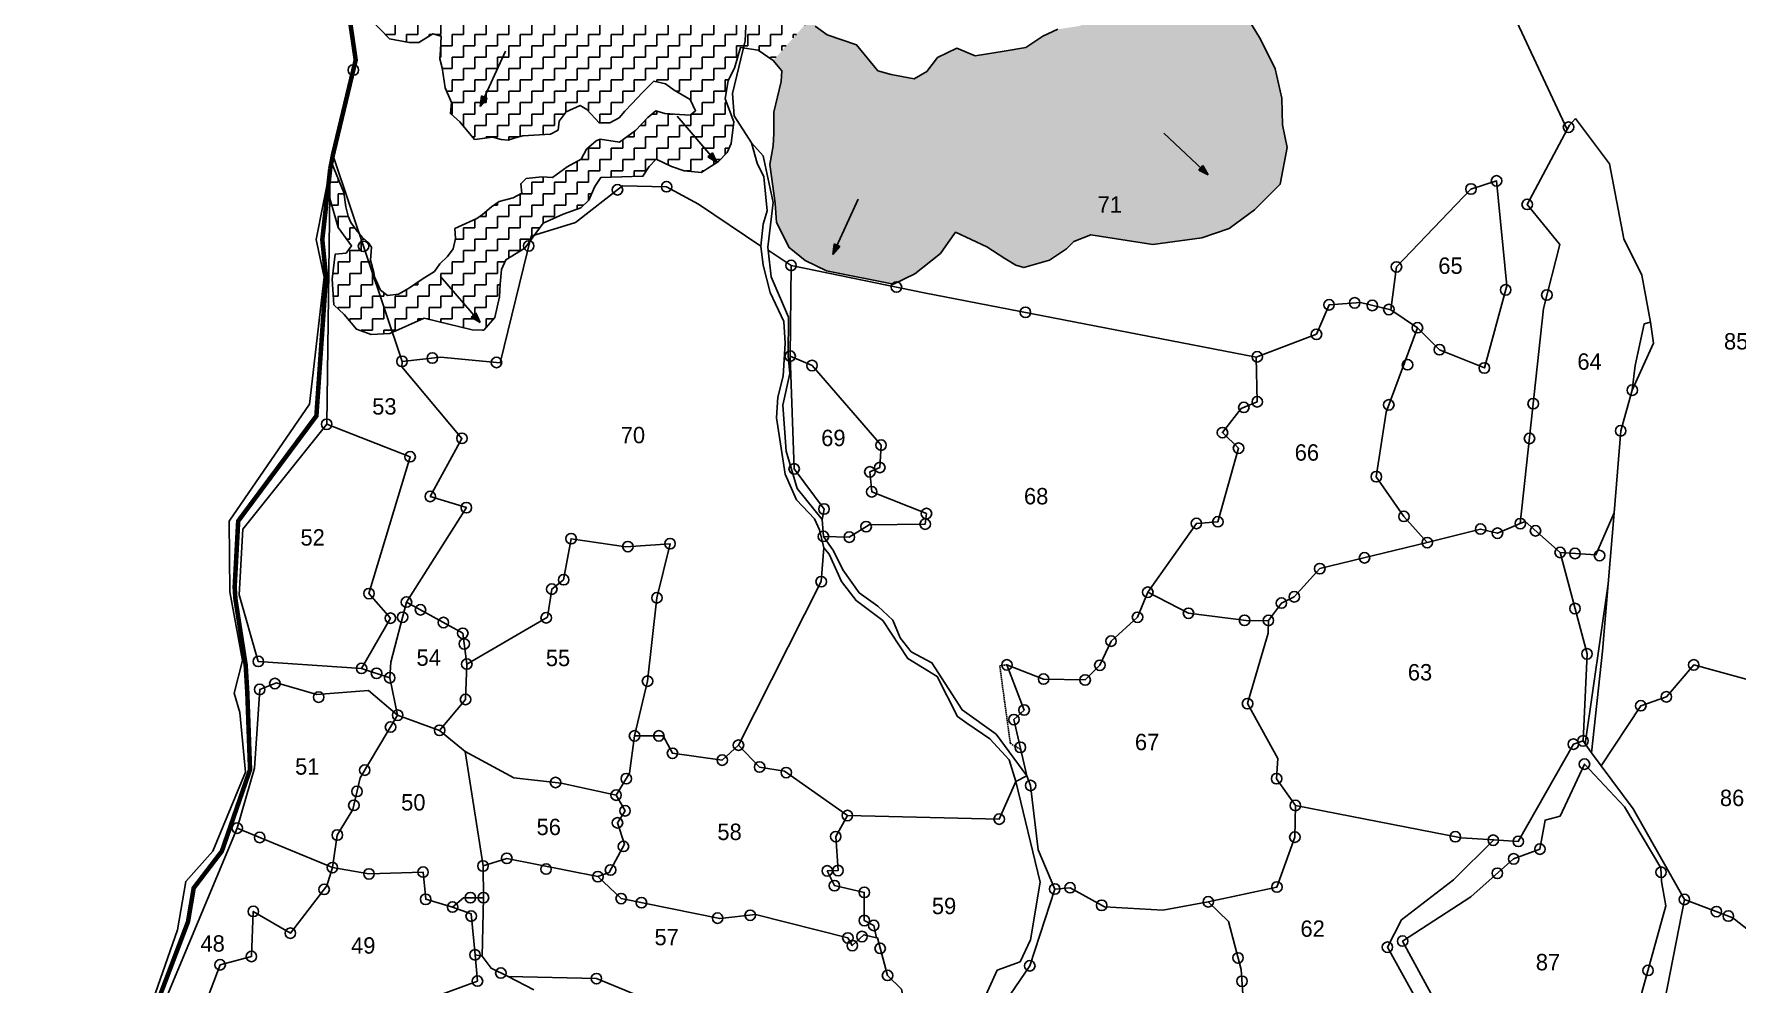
# Model space of a CAD drawing. Header units: metres. Extents: x 280377 to 281891, y 2088435 to 2091353.
# Drawn here: x 280380 to 281322, y 2089836 to 2090361 of the extents above; entities that cross this region are included whole.
import ezdxf
from ezdxf.enums import TextEntityAlignment as Align

# ---------------------------------------------------------------- set-up
doc = ezdxf.new("R2010")
doc.units = ezdxf.units.M
doc.header["$LTSCALE"] = 0.3
doc.header["$MEASUREMENT"] = 0
doc.linetypes.add('DASHDOT', pattern=[1, 0.5, -0.25, 0, -0.25])
doc.linetypes.add('DASHED', pattern=[0.75, 0.5, -0.25])
for name, color, linetype in [('LINE_WATER', 4, 'Continuous'), ('OFF', 1, 'Continuous'), ('POLY_HATCH', 12, 'Continuous'), ('POLY_PARCEL', 6, 'Continuous'), ('POLY_ROAD', 30, 'Continuous'), ('POLY_SUBPARCEL', 6, 'DASHED'), ('POLY_WATER', 4, 'Continuous'), ('SYM_ARROW', 1, 'Continuous'), ('SYM_STONE', 1, 'Continuous'), ('TEXT_PARCEL', 7, 'Continuous'), ('V_BOUND_LINE', 7, 'Continuous'), ('V_BOUND_STREAM_LINE', 7, 'DASHDOT')]:
    doc.layers.add(name, color=color, linetype=linetype)
doc.styles.add('TEXT_MAP', font='KRDEV050.TTF')
pattern_1 = [(0, (0, 0), (1.25, 1.25), [1.25, -1.25]), (90, (1.25, 0), (-1.25, 1.25), [1.25, -1.25])]

# ---------------------------------------------------------------- blocks, each defined once
blk = doc.blocks.new('STONE')
blk.add_circle((0, 0), 0.851)
blk = doc.blocks.new('ARROWASPECT')
h = blk.add_hatch(color=256)
h.paths.add_polyline_path([(2.85, -2.85), (3.72, -1.98), (0, 0)])
h.paths.add_polyline_path([(0, 0), (1.98, -3.72), (2.85, -2.85)])
for points in [[(0, 0), (17.15, -17.15)], [(0, 0), (1.98, -3.72)], [(0, 0), (3.72, -1.98)], [(3.72, -1.98), (1.98, -3.72)]]:
    blk.add_lwpolyline(points)
blk = doc.blocks.new('UY')
at = {"layer": 'POLY_HATCH'}
h = blk.add_hatch(dxfattribs=at)
h.set_pattern_fill('ZIGZAG', color=256, scale=10, style=0)
h.set_pattern_definition(pattern_1)
h.paths.add_polyline_path([(149.33, 435.2), (147.6, 432.86), (145.54, 432.1), (144.09, 431.06), (143.68, 429.82), (143.68, 428.1), (143.4, 425.76), (143.19, 424.38), (141.47, 421.49), (138.57, 420.18), (138.36, 417.86), (137.26, 414.76), (136.37, 412.77), (134.71, 411.59), (132.92, 410.91), (132.02, 409.39), (132.57, 408.7), (132.78, 408.29), (133.13, 407.19), (133.06, 406.01), (132.71, 405.26), (131.68, 404.57), (130.64, 404.22), (130.64, 401.95), (131.33, 394.03), (131.26, 392.03), (129.61, 391.34), (127.24, 390.97), (125.58, 390.21), (123.72, 388.97), (121.31, 388.56), (118.14, 388.07), (116.14, 388.9), (114, 387.87), (112.83, 386.35), (111.45, 385.53), (108.9, 386.01), (107.45, 386.42), (105.11, 389.25), (101.87, 390.35), (100.56, 391.31), (100.22, 392.35), (95.96, 387.56), (96.9, 386.42), (96.83, 385.22), (96.03, 381.87), (96.03, 379.53), (95.96, 378.19), (95.56, 376.12), (96.17, 371.88), (96.31, 369.74), (97.71, 367), (99.45, 365.59), (101.81, 364.46), (109.17, 362.99), (111.51, 364.13), (114.32, 366.34), (115.19, 367.54), (115.99, 368.68), (119.41, 367.07), (121.41, 365.8), (122.62, 365.07), (123.49, 364.8), (126.3, 365.6), (128.17, 366.87), (128.98, 367.67), (130.85, 368.41), (137.67, 367.34), (143.03, 368.08), (146.04, 369.08), (148.85, 371.15), (151.66, 373.96), (152.44, 377.99), (151.91, 380.47), (151.84, 383.41), (151.1, 386.62), (149.5, 389.9), (148.16, 392.04), (148.02, 394.13), (153.77, 394.26), (157.86, 396.4), (160.4, 397.68), (161.27, 401.35), (162.14, 403.76), (160, 407.64), (157.19, 411.72), (157.72, 412.19), (162.67, 409.85), (164.88, 410.11), (170.45, 411.76), (172.32, 413.63), (174.26, 416.71), (174.93, 420.12), (174.93, 422.73), (174.73, 423.86), (173.73, 426.4), (172.92, 428.54), (171.99, 429.61), (169.51, 431.89), (167.71, 433.96), (170.92, 434.76), (174.66, 430.42), (179.08, 431.29), (182.24, 434.4), (182.91, 437.41), (183.31, 439.42), (183.11, 441.09), (182.04, 444.1), (179.7, 446.78), (177.69, 450.12), (175.35, 452.06), (173.21, 453.4), (175.28, 453.13), (179.23, 452.19), (181.17, 452.26), (180.03, 455.07), (180.37, 456.47), (181.77, 457.21), (184.58, 457.48), (185.86, 458.93), (185.19, 463.87), (184.99, 467.15), (184.25, 470.03), (182.44, 472.23), (183.98, 474.91), (184.18, 478.45), (182.58, 479.46), (181.77, 480.26), (182.91, 481.66), (184.65, 482.13), (186.12, 483.74), (188.27, 489.49), (187.6, 491.13), (187.93, 493.2), (187.19, 495.95), (186.66, 497.02), (186.32, 499.16), (167.53, 480.74), (168.18, 479.23), (167.9, 477.99), (167.9, 476.62), (168.04, 474.34), (167.76, 472.83), (164.8, 469.76), (163.42, 468.31), (162.66, 465.01), (162.8, 461.84), (162.52, 460.94), (161.63, 460.18), (160.73, 459.15), (159.35, 458.53), (159.7, 457.29), (159.83, 456.12), (159.83, 454.12), (159.77, 452.95), (158.87, 451.71), (156.6, 449.99), (154.87, 449.71), (154.11, 449.09), (153.98, 448.33), (154.36, 445.12), (153.81, 444.15), (152.22, 441.47), (149.6, 439.88), (149.6, 438.09)])
h.paths.add_polyline_path([(167.35, 459.16), (166.11, 459.78), (164.8, 460.75), (164.39, 462.47), (163.97, 464.26), (164.11, 467.02), (165.49, 468.67), (166.66, 469.71), (168.38, 470.88), (170.52, 471.01), (172.93, 468.88), (174.31, 467.78), (176.04, 465.99), (176.11, 463.85), (174.8, 462.89), (175.42, 461.99), (175.97, 461.02), (175.83, 459.92), (174.18, 459.58), (172.38, 459.44), (169.14, 459.92), (168.32, 459.78)], flags=16)
h = blk.add_hatch(dxfattribs=at)
h.set_pattern_fill('ZIGZAG', color=256, scale=10, style=0)
h.set_pattern_definition(pattern_1)
h.paths.add_polyline_path([(78.89, 397.03), (78.82, 396.38), (78.5, 395.42), (78.11, 394.83), (82.82, 385.26), (84.11, 385), (85.08, 384.29), (86.83, 383.26), (91.01, 385.35), (91.68, 386.69), (92.35, 388.96), (94.29, 388.69), (95.96, 387.56), (100.22, 392.35), (100.22, 393.31), (100.22, 394.41), (101.39, 395.86), (102.84, 397.46), (101.73, 398.66), (99.66, 400.72), (99.04, 401.89), (98.7, 403.34), (99.59, 407.61), (97.11, 407.75), (96.42, 408.3), (96.01, 410.16), (94.01, 413.4), (91.6, 416.64), (91.53, 417.81), (91.74, 418.63), (92.43, 419.53), (90.49, 424.97), (88.07, 424.08), (86.2, 423.78), (83.66, 424.52), (83.26, 423.97), (82.18, 423.23), (80.75, 422.69), (80.11, 423.23), (79.47, 422.99), (78.18, 421.36), (76.45, 419.63), (74.38, 417.71), (72.56, 415.98), (70.72, 415.35), (66.49, 409.93), (65.59, 409.61), (64.62, 408.9), (64.62, 406.19), (64.62, 404.77), (64.55, 403.22), (65.14, 401.29), (67.14, 399.61), (70.3, 397.09), (71.33, 396.38), (73.08, 396.77), (74.3, 397.16), (75.66, 396.83), (77.21, 396.9), (78.05, 397.35)])
h = blk.add_hatch(dxfattribs=at)
h.set_pattern_fill('ZIGZAG', color=256, scale=10, style=0)
h.set_pattern_definition(pattern_1)
h.paths.add_polyline_path([(59.9, 384.55), (60.61, 382.93), (60.48, 381.71), (61.52, 380.8), (63.13, 378.87), (65.13, 379.13), (66.04, 378.87), (66.81, 378.8), (67.59, 379.06), (68.42, 379.26), (71.46, 379.45), (72.3, 379.9), (72.43, 380.87), (73.2, 381.9), (74.75, 382.61), (75.46, 382.16), (76.82, 380.68), (77.98, 380.68), (79.01, 381.26), (79.66, 381.97), (80.43, 382.8), (81.6, 384.03), (82.82, 385.26), (78.11, 394.83), (76.37, 394.71), (74.3, 394.96), (73.34, 395.09), (72.04, 394.71), (70.17, 394.38), (68.56, 394.51), (66.75, 395.03), (66.3, 396), (65.94, 397.86), (64.52, 397.21), (63.23, 396.82), (62.07, 396.7), (60.52, 396.95), (59.1, 397.41), (57.81, 398.37), (57.1, 399.02), (56.65, 399.79), (56.71, 400.89), (57.99, 404.6), (56.37, 406.15), (53.79, 406.86), (52.24, 408.79), (51.4, 411.44), (49.92, 411.76), (49.01, 411.89), (47.53, 412.73), (46.82, 414.02), (46.04, 414.6), (45.2, 415.37), (45.01, 417.05), (44.95, 418.28), (44.36, 418.47), (43.46, 417.7), (43.59, 416.86), (43.85, 414.79), (44.49, 413.83), (45.53, 412.66), (46.5, 411.12), (45.8, 408.31), (45.73, 405.99), (45.93, 404.76), (47.15, 403.47), (49.28, 402.25), (49.61, 400.96), (49.22, 399.86), (48.9, 398.5), (48.77, 397.47), (49.67, 394.57), (51.67, 392.12), (53.8, 389.92), (55.96, 389.52), (57, 389.52), (58.55, 390.48), (59.45, 390.23), (59.39, 388.68), (59.32, 387.71), (59.58, 386.74)])
h = blk.add_hatch(dxfattribs=at)
h.set_pattern_fill('ZIGZAG', color=256, scale=10, style=0)
h.set_pattern_definition(pattern_1)
h.paths.add_polyline_path([(60.14, 366), (59.3, 365.22), (58.72, 364.38), (57.37, 363.54), (55.88, 362.51), (54.78, 361.87), (53.56, 361.74), (52.78, 362.32), (52.14, 363.8), (52.07, 364.25), (51.68, 365.61), (51.81, 367.03), (51.43, 367.54), (50.78, 368.13), (50.13, 368.96), (49.55, 369.74), (49.23, 370.45), (48.97, 371.48), (48.78, 373.03), (47.4, 376.34), (47.27, 375.66), (46.87, 373.68), (48.15, 369.21), (49.62, 367.2), (49.02, 366.4), (47.81, 366.27), (47.48, 363.52), (47.68, 360.72), (48.82, 359.65), (50.15, 358.04), (51.76, 357.44), (53.83, 357.57), (57.58, 359.24), (62.87, 357.97), (64.14, 357.91), (65.34, 359.31), (65.88, 361.59), (65.95, 362.99), (66.08, 364.59), (66.55, 365.66), (68.65, 366.94), (70.66, 369.68), (72.86, 370.68), (74.8, 371.35), (75.67, 372.22), (76.34, 373.69), (77.01, 374.7), (81.63, 374.83), (82.3, 375.9), (83.1, 376.7), (84.78, 375.9), (86.18, 375.43), (88.05, 375.23), (88.72, 375.7), (89.93, 376.44), (90.87, 377.44), (91.33, 378.44), (91.61, 380.8), (90.68, 383.34), (91.01, 385.35), (86.83, 383.26), (87.41, 382.03), (86.81, 381.55), (85.65, 381.61), (84.03, 381.74), (83.06, 382), (82.16, 381.29), (80.8, 379.87), (79.06, 378.58), (76.93, 378.9), (76.48, 378.71), (75.44, 377.8), (74.86, 376.71), (73.31, 375.87), (71.7, 374.71), (70.54, 374.77), (68.79, 374.58), (68.21, 374), (68.34, 372.97), (67.37, 372.45), (65.82, 372.06), (64.98, 371.48), (64.02, 370.64), (63.37, 370.19), (60.98, 369.09), (61.05, 368), (60.79, 366.84)])
at = {"layer": 'LINE_WATER'}
blk.add_lwpolyline([(93.55, 378.5), (91.67, 381.48), (91.47, 383.93), (92.86, 389.7), (92.99, 392.09), (92.13, 395.01), (90.94, 397.46), (90.54, 400.25), (90.87, 401.91), (93.53, 409.51), (93.33, 412.1), (92.07, 415.35), (92.46, 416.68), (93.99, 422.98), (93.92, 423.84), (93.39, 424.3)], dxfattribs=at)
at = {"layer": 'OFF'}
blk.add_lwpolyline([(124.14, 288.11), (124.14, 288.11)], dxfattribs=at)
at = {"layer": 'POLY_HATCH'}
for points in [[(47.4, 376.34), (48.78, 373.03), (48.97, 371.48), (49.23, 370.45), (49.55, 369.74), (50.13, 368.96), (50.78, 368.13), (51.43, 367.54), (51.81, 367.03), (51.68, 365.61), (52.07, 364.25), (52.14, 363.8), (52.78, 362.32), (53.56, 361.74), (54.78, 361.87), (55.88, 362.51), (57.37, 363.54), (58.72, 364.38), (59.3, 365.22), (60.14, 366), (60.79, 366.84), (61.05, 368), (60.98, 369.09), (63.37, 370.19), (64.02, 370.64), (64.98, 371.48), (65.82, 372.06), (67.37, 372.45), (68.34, 372.97), (68.21, 374), (68.79, 374.58), (70.54, 374.77), (71.7, 374.71), (73.31, 375.87), (74.86, 376.71), (75.44, 377.8), (76.48, 378.71), (76.93, 378.9), (79.06, 378.58), (80.8, 379.87), (82.16, 381.29), (83.06, 382), (84.03, 381.74), (85.65, 381.61), (86.81, 381.55), (87.41, 382.03), (86.83, 383.26), (85.08, 384.29), (84.11, 385), (82.82, 385.26), (81.6, 384.03), (80.43, 382.8), (79.66, 381.97), (79.01, 381.26), (77.98, 380.68), (76.82, 380.68), (75.46, 382.16), (74.75, 382.61), (73.2, 381.9), (72.43, 380.87), (72.3, 379.9), (71.46, 379.45), (68.42, 379.26), (67.59, 379.06), (66.81, 378.8), (66.04, 378.87), (65.13, 379.13), (63.13, 378.87), (61.52, 380.8), (60.48, 381.71), (60.61, 382.93), (59.9, 384.55), (59.58, 386.74), (59.32, 387.71), (59.39, 388.68), (59.45, 390.23), (58.55, 390.48), (57, 389.52), (55.96, 389.52), (53.8, 389.92), (51.67, 392.12)], [(99.45, 365.59), (101.81, 364.46), (109.17, 362.99), (111.51, 364.13), (114.32, 366.34), (115.19, 367.54), (115.99, 368.68), (119.41, 367.07), (121.41, 365.8), (122.62, 365.07), (123.49, 364.8), (126.3, 365.6), (128.17, 366.87), (128.98, 367.67), (130.85, 368.41), (137.67, 367.34), (143.03, 368.08), (146.04, 369.08), (148.85, 371.15), (151.66, 373.96), (152.44, 377.99), (151.91, 380.47), (151.84, 383.41), (151.1, 386.62), (149.5, 389.9), (148.16, 392.04)], [(100.56, 391.31), (101.87, 390.35), (105.11, 389.25), (107.45, 386.42), (108.9, 386.01), (111.45, 385.53), (112.83, 386.35), (114, 387.87), (116.14, 388.9), (118.14, 388.07), (121.31, 388.56), (123.72, 388.97), (125.58, 390.21), (127.24, 390.97)], [(46.87, 373.68), (48.15, 369.21), (49.62, 367.2), (49.02, 366.4), (47.81, 366.27), (47.48, 363.52), (47.68, 360.72), (48.82, 359.65), (50.15, 358.04), (51.76, 357.44), (53.83, 357.57), (57.58, 359.24), (62.87, 357.97), (64.14, 357.91), (65.34, 359.31), (65.88, 361.59), (65.95, 362.99), (66.08, 364.59), (66.55, 365.66), (68.65, 366.94), (70.66, 369.68), (72.86, 370.68), (74.8, 371.35), (75.67, 372.22), (76.34, 373.69), (77.01, 374.7), (81.63, 374.83), (82.3, 375.9), (83.1, 376.7), (84.78, 375.9), (86.18, 375.43), (88.05, 375.23), (88.72, 375.7), (89.93, 376.44), (90.87, 377.44), (91.33, 378.44), (91.61, 380.8), (90.68, 383.34), (91.01, 385.35), (91.68, 386.69), (92.35, 388.96), (94.29, 388.69), (95.96, 387.56), (96.9, 386.42), (96.83, 385.22), (96.03, 381.87), (96.03, 379.53), (95.96, 378.19), (95.56, 376.12), (96.17, 371.88), (96.31, 369.74), (97.71, 367), (99.45, 365.59)]]:
    blk.add_lwpolyline(points, dxfattribs=at)
at = {"layer": 'POLY_PARCEL'}
for points in [[(183.2, 379.97), (171.36, 405.3)], [(183.2, 379.97), (178.8, 371.74), (182.37, 367.34), (180.59, 360.32), (178.04, 336.68)], [(183.46, 380.46), (183.2, 379.97)], [(183.46, 380.46), (184.09, 381.17)], [(192.36, 358.8), (191.39, 363.98), (189.43, 367.94), (187.84, 376.19), (184.09, 381.17)], [(47.57, 377.19), (55.16, 354.5)], [(163.81, 360.14), (164.43, 364.87), (172.62, 373.43), (175.43, 374.32), (176.56, 362.81), (174.09, 353.77), (169.16, 355.78), (166.74, 358.19)], [(55.16, 354.5), (59.37, 354.96), (65.95, 354.34), (69.34, 368.26), (74.22, 369.75), (79.39, 373.78), (84.23, 373.68), (87.72, 371.78), (94.6, 367.16)], [(95.39, 366.71), (97.91, 365.03), (112.53, 362.04), (149.02, 354.95)], [(97.81, 355.07), (97.91, 365.03)], [(149.02, 354.95), (155.64, 357.47), (157.03, 360.71), (160.47, 360.96), (163.81, 360.14)], [(166.74, 358.19), (163.81, 360.14)], [(166.74, 358.19), (163.3, 348.92)], [(191.64, 358.63), (190.66, 354.06), (190.35, 351.34)], [(191.64, 358.63), (192.36, 358.8)], [(192.67, 356.48), (192.36, 358.8)], [(192.67, 356.48), (190.35, 351.34)], [(55.16, 354.5), (55.13, 353.88), (61.74, 346.04), (58.26, 339.66), (62.23, 338.43), (55.65, 328.06)], [(101.47, 335.27), (104.31, 335.19), (106.5, 336.55), (112.65, 336.62), (112.79, 337.78), (106.77, 340.17), (106.57, 342.36), (107.66, 342.84), (107.8, 345.3), (100.21, 354.04), (97.81, 355.07)], [(97.81, 355.07), (98.25, 342.69), (101.53, 338.28), (101.32, 337.13)], [(137.11, 329.14), (142.45, 336.69), (144.81, 336.88), (147.08, 344.96), (145.31, 346.67), (147.37, 349.32), (149.14, 350.06), (149.02, 354.95)], [(188.35, 337.86), (189.07, 346.87), (190.35, 351.34)], [(163.3, 348.92), (162.22, 341.83), (165.25, 337.47), (167.82, 334.59)], [(50.72, 320.77), (53.89, 326.29), (51.53, 328.99), (56.05, 344.02), (46.88, 347.59)], [(178.04, 336.68), (178.56, 336.9), (182.42, 333.51)], [(182.42, 333.51), (186.34, 333.23), (188.35, 337.86)], [(188.35, 337.86), (187.69, 330.07)], [(80.71, 313.36), (82.14, 319.37), (83.17, 328.53), (84.61, 334.47), (79.75, 334.13), (73.74, 335.02), (72.92, 330.51), (71.62, 329.48), (71.14, 326.41), (62.28, 321.25)], [(167.82, 334.59), (173.68, 336.08), (175.53, 335.62), (178.04, 336.68)], [(92.13, 312.34), (101.22, 330.3), (101.5, 334.03)], [(150.36, 326.04), (151.79, 327.95), (153.21, 328.64), (156.01, 331.73), (167.82, 334.59)], [(184.93, 312.81), (185.37, 322.37), (182.42, 333.51)], [(185.18, 312.47), (187.69, 330.07)], [(187.69, 330.07), (187.06, 322.65), (185.88, 311.5)], [(55.65, 328.06), (53.94, 321.44), (53.81, 319.74)], [(55.65, 328.06), (61.84, 324.63), (62.28, 321.25)], [(121.63, 321.16), (125.66, 319.6), (130.22, 319.5), (131.84, 321.12), (133.07, 323.77), (135.98, 326.39), (137.11, 329.14)], [(137.11, 329.14), (141.58, 326.83), (148.2, 325.99), (150.36, 326.04)], [(150.36, 326.04), (150.32, 324.65), (148.07, 316.9), (151.4, 310.87), (151.26, 308.66), (153.32, 305.72)], [(62.28, 321.25), (62.14, 317.36), (59.29, 313.97)], [(123.16, 311.83), (122.4, 315.15), (123.52, 316.2), (121.63, 321.16)], [(214.22, 316.46), (197.1, 321.16), (194.09, 317.65), (191.28, 316.67), (186.92, 310.07)], [(196.07, 295.39), (201.38, 293.39), (205.73, 289.96), (208.54, 300.89), (211.21, 302.37), (215.56, 314.29), (214.22, 316.46)], [(54.68, 315.63), (50.55, 308.75), (49.76, 305.27), (48.05, 302.47), (47.51, 298.89)], [(59.29, 313.97), (54.68, 315.63)], [(62.1, 311.63), (59.29, 313.97)], [(78.68, 306.85), (80.16, 309.26), (80.71, 313.36)], [(80.71, 313.36), (83.85, 313.36), (84.88, 311.45), (90.35, 310.7), (92.13, 312.34)], [(62.1, 311.63), (67.45, 308.76), (72.65, 308.17), (78.68, 306.85)], [(64.06, 299.07), (62.1, 311.63)], [(92.13, 312.34), (94.45, 309.94), (97.18, 309.47), (104.1, 304.61)], [(123.82, 308.98), (123.16, 311.83)], [(104.1, 304.61), (120.78, 304.22), (122.61, 308.36)], [(78.68, 306.85), (79.67, 305.13), (78.83, 303.81), (79.62, 301.45), (77.91, 298.34), (76.68, 297.9)], [(153.32, 305.72), (153.27, 302.24), (151.3, 296.76), (143.75, 295.14)], [(153.32, 305.72), (171.53, 302.16), (175.13, 301.95)], [(47.51, 298.89), (37.05, 303.23)], [(107.3, 291.19), (106.99, 292.54), (105.96, 293.08), (105.96, 296.17), (102.67, 296.91), (101.89, 298.53), (103.07, 298.57), (102.82, 302.3), (104.1, 304.61)], [(76.68, 297.9), (66.67, 299.91), (64.06, 299.07)], [(36.02, 283.24), (33.49, 283.8), (35.17, 288.22), (38.61, 289.13), (38.82, 294.08), (42.89, 291.69), (46.89, 296.88), (47.51, 298.89)], [(47.51, 298.89), (51.53, 298.2), (57.47, 298.4), (57.76, 295.41), (60.72, 294.56)], [(64.11, 295.59), (64.06, 299.07)], [(76.68, 297.9), (79.24, 295.49), (90.08, 293.29), (94.01, 293.73), (104.15, 291.17), (104.64, 290.33), (105.91, 291.51), (107.3, 291.19)], [(143.75, 295.14), (138.75, 294.22), (132.36, 294.58), (128.57, 296.68), (126.88, 296.54)], [(60.72, 294.56), (61.91, 295.59), (64.11, 295.59)], [(60.72, 294.56), (62.74, 293.83), (63.18, 289.31)], [(63.96, 289.17), (64.11, 295.59)], [(143.75, 295.14), (145.96, 292.98), (147.38, 287.69), (147.97, 278.98)], [(107.3, 291.19), (107.39, 291.17), (108.51, 287.05), (110.04, 285.53), (110.41, 283.72)], [(53, 279.88), (54.54, 282.65), (56.57, 283.91), (63.45, 286.43), (63.18, 289.31)], [(63.18, 289.31), (63.96, 289.17)], [(63.96, 289.17), (64.94, 287.84), (66.83, 286.92)]]:
    blk.add_lwpolyline(points, dxfattribs=at)
at = {"layer": 'POLY_ROAD'}
blk.add_lwpolyline([(185.18, 312.47), (184.93, 312.81)], dxfattribs=at)
at = {"layer": 'POLY_SUBPARCEL'}
for points in [[(122, 312.55), (120.84, 321.07), (121.63, 321.16)], [(122, 312.55), (123.16, 311.83)]]:
    blk.add_lwpolyline(points, dxfattribs=at)
at = {"layer": 'POLY_WATER'}
for points in [[(95.39, 366.71), (95.35, 367.03), (95.95, 371.95), (94.83, 377.08), (93.55, 378.5), (94.19, 376.26), (94.9, 374.76), (95.28, 371.02), (94.83, 369.56), (94.6, 367.16)], [(26.97, 281.98), (30.5, 292.06), (31.39, 297.38), (34.37, 300.69), (37.96, 309.36), (37.34, 315.92), (36.72, 318.06), (37.62, 321.65), (36.23, 329.18), (36.17, 336.96), (45.01, 349.81), (46.6, 363.73), (45.71, 367.87), (47.27, 375.66)], [(46.88, 347.59), (47.27, 375.66)], [(94.6, 367.16), (94.83, 365.08), (95.61, 362.05), (97.11, 358.87), (97.26, 356.51), (97.04, 352.88), (96.47, 350.57), (96.32, 348.28), (97.26, 342.11), (98.5, 339.3), (100.48, 337.2), (101.05, 335.98), (101.5, 334.03)], [(97.58, 355.1), (97.64, 359.35), (95.73, 363.77), (95.39, 366.71)], [(101.47, 335.27), (101.32, 337.13), (98.58, 340.53), (97.38, 344.65), (97, 349.67), (97.78, 353.18), (97.58, 355.1)], [(50.72, 320.77), (39.37, 321.54), (37.26, 328.86), (37.67, 336.05), (46.88, 347.59)], [(123.82, 308.98), (120.44, 313.56), (116.7, 316.22), (113.39, 321.4), (111.1, 322.6), (109.9, 324.13), (109.08, 326.08), (107.43, 327.61), (105.4, 329.09), (103.6, 331.6), (102.59, 333.7), (101.47, 335.27)], [(101.5, 334.03), (102.1, 333.32), (103.45, 330.33), (105.06, 328.23), (107.98, 326.02), (110.73, 321.85), (113.98, 319.9), (116.2, 315.48), (117.21, 314.74), (119.75, 313.05), (121.86, 310.74), (122.61, 308.36)], [(53.81, 319.74), (50.72, 320.77)], [(37.05, 303.23), (38.95, 309.83), (39.52, 318.46), (41.37, 319.18), (45.79, 317.89), (51.49, 318.36), (54.68, 315.63)], [(54.68, 315.63), (53.81, 319.74)], [(184.93, 312.81), (183.87, 312.45), (177.82, 301.77), (175.13, 301.95)], [(185.88, 311.5), (185.18, 312.47)], [(186.92, 310.07), (185.88, 311.5)], [(122.61, 308.36), (123.82, 308.98)], [(126.88, 296.54), (125.07, 300.83), (124.23, 307.91), (123.82, 308.98)], [(169.87, 278.06), (170.3, 281.27), (165.11, 290.82), (172.6, 295.68), (177.31, 299.85), (180.2, 300.92), (180.76, 304.11), (182.42, 304.54), (185.09, 310.26), (189.48, 305.56), (193.5, 298.85), (193.55, 297.35), (194.03, 294.68), (191.41, 285.16), (189.59, 276.67)], [(196.07, 295.39), (190.45, 305.35), (186.92, 310.07)], [(122.61, 308.36), (125.27, 297.3), (124.22, 290.96), (123.1, 288.53)], [(25.23, 274.94), (37.05, 303.23)], [(175.13, 301.95), (170.69, 297.56), (164.99, 293.15), (163.44, 290.15), (168.44, 281.16)], [(124.14, 288.11), (126.88, 296.54)], [(187.18, 256.09), (191.12, 260.88), (192.31, 276.11), (196.07, 295.39)], [(123.1, 288.53), (120.55, 287.63)], [(110.41, 283.72), (110.19, 283.76), (105.56, 284.26), (104.56, 283.2), (86.21, 284.25), (83.2, 283.97), (76.52, 286.7), (66.83, 286.92)], [(66.83, 286.92), (69.65, 285.48)], [(120.55, 287.63), (118.99, 284.15), (115.31, 282.92), (110.41, 283.72)], [(137.5, 268.68), (131.34, 271.62), (120.87, 278.86), (119.28, 280.98), (124.14, 288.11)]]:
    blk.add_lwpolyline(points, dxfattribs=at)
at = {"layer": 'V_BOUND_LINE', "const_width": 0.5}
for points in [[(47.57, 377.19), (50.07, 387.6), (48.76, 396.55)], [(47.27, 375.66), (47.57, 377.19)]]:
    blk.add_lwpolyline(points, dxfattribs=at)
at = {"layer": 'V_BOUND_STREAM_LINE', "ltscale": 10, "const_width": 0.5, "flags": 128}
blk.add_lwpolyline([(75.72, 172.09), (75.15, 173.75), (69.6, 178.01), (56, 176.76), (55.43, 174.68), (48.06, 175.15), (45.45, 170.13), (43.83, 163.14), (36.88, 164.1), (36.88, 164.1), (36.88, 164.1), (36.88, 164.1), (43.12, 199.07), (27, 207.41), (22.17, 211.62), (20.65, 225.2), (20.65, 225.2), (18.06, 227.08), (18.06, 227.08), (16.17, 233.79), (14.98, 239.31), (17.6, 255.57), (17.24, 263.9), (21.59, 269.09), (27.61, 282.33), (31.64, 292.94), (32.27, 296.65), (35.36, 300.69), (38.46, 309.65), (38.16, 318.1), (37.98, 321.14), (36.85, 328.41), (36.77, 329.7), (37.16, 336.96), (45.75, 348.51), (46.81, 363.8), (46.4, 367.87), (47.27, 375.66)], dxfattribs=at)
at = {"layer": 'SYM_ARROW', "xscale": 0.2755940007753784, "yscale": 0.2755940007753784, "zscale": 0.2755940007753784}
for p, rotation in [((63.75, 382.5), 110.4110201490635), ((89.76, 376.35), 175.747449062751), ((143.75, 375), 181.9760713261416), ((102.5, 366.25), 110.4110201490635), ((63.75, 358.75), 175.747449062751)]:
    blk.add_blockref('ARROWASPECT', p, dxfattribs=dict(at, rotation=rotation))
at = {"layer": 'SYM_STONE', "xscale": 0.6758917242368625, "yscale": 0.6758917242368625, "zscale": 0.6758917242368625}
for p in [(49.81, 386.5), (183.34, 380.22), (84.23, 373.68), (175.43, 374.32), (78.83, 373.34), (172.62, 373.43), (178.8, 371.74), (50.93, 367.14), (69.08, 367.18), (97.91, 365.03), (164.43, 364.87), (109.49, 362.66), (157.03, 360.71), (159.84, 360.92), (161.78, 360.64), (176.43, 362.35), (180.96, 361.79), (123.66, 359.88), (163.6, 360.19), (155.64, 357.47), (166.74, 358.19), (97.81, 355.07), (149.14, 355), (169.16, 355.78), (55.16, 354.5), (58.49, 354.86), (65.54, 354.38), (100.21, 354.04), (165.65, 354.13), (174.09, 353.77), (190.35, 351.34), (147.66, 349.44), (149.14, 350.06), (163.59, 349.72), (179.46, 349.85), (46.88, 347.59), (61.74, 346.04), (145.31, 346.67), (179.05, 346.03), (189.07, 346.87), (56.05, 344.02), (107.8, 345.3), (147.08, 344.96), (98.25, 342.69), (106.57, 342.36), (107.66, 342.84), (106.77, 340.17), (162.22, 341.83), (58.26, 339.66), (62.23, 338.43), (101.53, 338.28), (106.16, 336.34), (112.65, 336.62), (112.79, 337.78), (142.45, 336.69), (144.81, 336.88), (165.25, 337.47), (178.04, 336.68), (73.74, 335.02), (84.61, 334.47), (101.47, 335.27), (104.31, 335.19), (167.82, 334.59), (173.68, 336.08), (175.53, 335.62), (179.71, 335.89), (79.98, 334.15), (160.92, 332.92), (182.42, 333.51), (184.05, 333.4), (186.75, 333.17), (156.01, 331.73), (51.53, 328.99), (71.62, 329.48), (72.92, 330.51), (101.22, 330.3), (137.11, 329.14), (55.65, 328.06), (57.19, 327.21), (83.17, 328.53), (151.79, 327.95), (153.21, 328.64), (184.05, 327.35), (53.89, 326.29), (55.22, 326.39), (59.71, 325.81), (71, 326.33), (135.98, 326.39), (141.58, 326.83), (147.74, 326.05), (150.36, 326.04), (61.84, 324.63), (62, 323.46), (133.07, 323.77), (39.37, 321.54), (185.37, 322.37), (50.72, 320.77), (52.36, 320.23), (53.81, 319.74), (62.28, 321.25), (121.63, 321.16), (125.66, 319.6), (130.22, 319.5), (131.84, 321.12), (197.1, 321.16), (39.52, 318.46), (41.19, 319.11), (46, 317.62), (82.14, 319.37), (194.09, 317.65), (62.14, 317.36), (123.52, 316.2), (148.07, 316.9), (191.28, 316.67), (53.9, 314.33), (54.68, 315.63), (59.29, 313.97), (122.4, 315.15), (80.71, 313.36), (83.38, 313.36), (92.13, 312.34), (123.1, 312.1), (183.87, 312.45), (184.93, 312.81), (84.88, 311.45), (90.35, 310.7), (185.09, 310.26), (51.06, 309.6), (72.03, 308.24), (79.8, 308.66), (94.45, 309.94), (97.38, 309.33), (151.26, 308.66), (50.21, 307.26), (78.68, 306.85), (124.23, 307.91), (49.87, 305.73), (79.67, 305.13), (104.1, 304.61), (153.32, 305.72), (37.05, 303.23), (78.83, 303.81), (120.78, 304.22), (39.52, 302.2), (48.05, 302.47), (79.49, 301.22), (102.82, 302.3), (153.27, 302.24), (170.9, 302.28), (175.07, 301.9), (177.82, 301.77), (180.2, 300.92), (47.51, 298.89), (64.06, 299.07), (66.67, 299.91), (177.31, 299.85), (51.53, 298.2), (57.47, 298.4), (70.99, 298.73), (76.68, 297.9), (78.07, 298.63), (101.89, 298.53), (103.07, 298.57), (175.52, 298.27), (193.51, 298.39), (46.6, 296.5), (57.76, 295.41), (62.67, 295.59), (64.11, 295.59), (79.24, 295.49), (102.67, 296.91), (105.96, 296.17), (126.88, 296.54), (128.57, 296.68), (143.75, 295.14), (151.3, 296.76), (196.07, 295.39), (38.82, 294.08), (60.72, 294.56), (62.76, 293.56), (81.47, 295.04), (89.84, 293.34), (93.42, 293.66), (132.04, 294.75), (199.59, 294.06), (200.9, 293.57), (42.89, 291.69), (105.96, 293.08), (106.99, 292.54), (104.15, 291.17), (104.64, 290.33), (105.7, 291.32), (107.7, 290.02), (163.44, 290.15), (165.11, 290.82), (35.17, 288.22), (38.61, 289.13), (63.18, 289.31), (124.14, 288.11), (147.03, 288.97), (192.08, 287.6), (63.45, 286.43), (66.02, 287.31), (76.52, 286.7), (108.51, 287.05), (147.46, 286.41)]:
    blk.add_blockref('STONE', p, dxfattribs=at)
at = {"layer": 'TEXT_PARCEL', "style": 'TEXT_MAP'}
for s, p in [('71', (132.93, 370.82)), ('65', (170.37, 364.11)), ('85', (201.76, 355.8)), ('64', (185.65, 353.58)), ('53', (53.22, 348.65)), ('70', (80.53, 345.5)), ('69', (102.56, 345.19)), ('66', (154.59, 343.59)), ('68', (124.84, 338.79)), ('52', (45.34, 334.26)), ('54', (58.09, 321.06)), ('55', (72.3, 321.02)), ('63', (167.02, 319.45)), ('67', (137.03, 311.79)), ('51', (44.75, 309.1)), ('50', (56.4, 305.16)), ('86', (201.31, 305.65)), ('56', (71.28, 302.46)), ('58', (91.15, 301.92)), ('59', (114.72, 293.78)), ('57', (84.24, 290.36)), ('62', (155.22, 291.29)), ('48', (34.35, 289.66)), ('49', (50.9, 289.44)), ('87', (181.08, 287.61))]:
    blk.add_text(s, height=1.8, dxfattribs=at).set_placement(p, align=Align.CENTER)
blk = doc.blocks.new('RANWAD')
at = {"xscale": 5.035861973926511, "yscale": 5.035861973926511, "zscale": 5.035861973926511}
blk.add_blockref('UY', (280305.36, 2088395.05), dxfattribs=at)

msp = doc.modelspace()

# ---------------------------------------------------------------- block references
msp.add_blockref('RANWAD', (0, 0))

doc.saveas('drawing.dxf')
